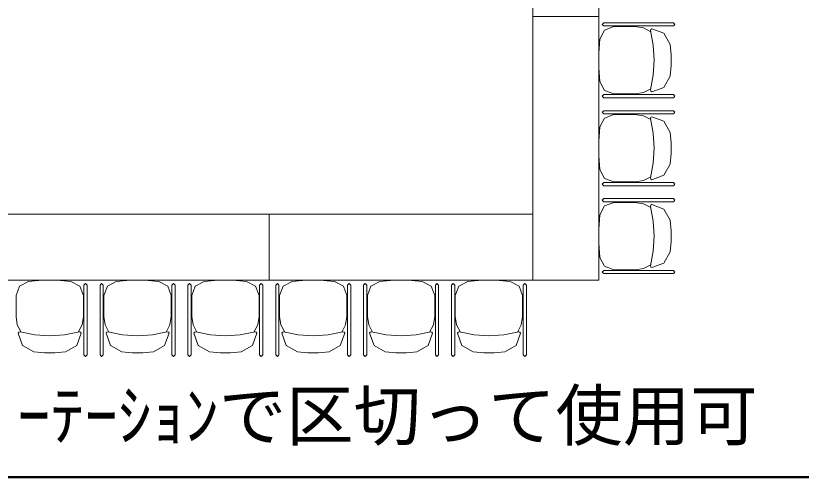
# Model space of a CAD drawing. Units: millimetres at full size, sheet at 1:200; details may follow other scales. Extents: x -55340 to 55340, y -38040 to 38040.
# Drawn here: x -8215 to -2850, y -22228 to -19079 of the extents above; entities that cross this region are included whole.
import ezdxf
from ezdxf.enums import TextEntityAlignment as Align

# ---------------------------------------------------------------- set-up
doc = ezdxf.new("R2010")
doc.units = ezdxf.units.MM
doc.header["$LTSCALE"] = 200
doc.layers.add('1-1_中心線', color=7, linetype='Continuous', lineweight=18)
doc.styles.add('ＭＳ ゴシック', font='')
doc.styles.get('ＭＳ ゴシック').set_extended_font_data('MS Gothic')

msp = doc.modelspace()

# ---------------------------------------------------------------- linework, layer by layer
at = {"layer": '1-1_中心線'}
for p, q in [((-4683.6, -17283.2), (-4683.6, -19083.2)), ((-4233.6, -19083.2), (-4233.6, -17283.2)), ((-4683.6, -19083.2), (-4233.6, -19083.2)), ((-4683.6, -19083.2), (-4683.6, -20883.2)), ((-4233.6, -19083.2), (-4683.6, -19083.2)), ((-4233.6, -20883.2), (-4233.6, -19083.2)), ((-4210.6, -19137.7), (-4199.6, -19126.7)), ((-4199.6, -19148.7), (-4210.6, -19137.7)), ((-4199.6, -19126.7), (-3723.6, -19126.7)), ((-3723.6, -19148.7), (-4199.6, -19148.7)), ((-4193.6, -19176.7), (-4129.6, -19152.7)), ((-4129.6, -19152.7), (-3984.6, -19152.7)), ((-3984.6, -19152.7), (-3928.6, -19161.7)), ((-3723.6, -19126.7), (-3712.6, -19137.7)), ((-3712.6, -19137.7), (-3723.6, -19148.7)), ((-4225.6, -19237.7), (-4193.6, -19176.7)), ((-3928.6, -19161.7), (-3878.6, -19187.7)), ((-3878.6, -19171.7), (-3880.6, -19180.7)), ((-3880.6, -19179.7), (-3861.6, -19280.7)), ((-3871.6, -19167.7), (-3878.6, -19171.7)), ((-3788.6, -19197.7), (-3871.6, -19167.7)), ((-3745.6, -19274.7), (-3788.6, -19197.7)), ((-4233.6, -19334.7), (-4225.6, -19238.7)), ((-3861.6, -19280.7), (-3854.6, -19382.7)), ((-3738.6, -19346.7), (-3745.6, -19274.7)), ((-4233.6, -19431.7), (-4233.6, -19334.7)), ((-3738.6, -19418.7), (-3738.6, -19346.7)), ((-3854.6, -19382.7), (-3861.6, -19484.7)), ((-3745.6, -19490.7), (-3738.6, -19418.7)), ((-4225.6, -19528.7), (-4233.6, -19431.7)), ((-4193.6, -19588.7), (-4225.6, -19527.7)), ((-3861.6, -19484.7), (-3880.6, -19584.7)), ((-3788.6, -19567.7), (-3745.6, -19490.7)), ((-3878.6, -19577.7), (-3928.6, -19603.7)), ((-3871.6, -19597.7), (-3788.6, -19567.7)), ((-4210.6, -19627.7), (-4199.6, -19616.7)), ((-4199.6, -19638.7), (-4210.6, -19627.7)), ((-4199.6, -19616.7), (-3723.6, -19616.7)), ((-4129.6, -19612.7), (-4193.6, -19588.7)), ((-3984.6, -19612.7), (-4129.6, -19612.7)), ((-3928.6, -19603.7), (-3984.6, -19612.7)), ((-3880.6, -19584.7), (-3878.6, -19593.7)), ((-3878.6, -19593.7), (-3871.6, -19597.7)), ((-3723.6, -19616.7), (-3712.6, -19627.7)), ((-3712.6, -19627.7), (-3723.6, -19638.7)), ((-3723.6, -19638.7), (-4199.6, -19638.7)), ((-4210.6, -19737.7), (-4199.6, -19726.7)), ((-4199.6, -19748.7), (-4210.6, -19737.7)), ((-4199.6, -19726.7), (-3723.6, -19726.7)), ((-3723.6, -19726.7), (-3712.6, -19737.7)), ((-3712.6, -19737.7), (-3723.6, -19748.7)), ((-4225.6, -19837.7), (-4193.6, -19776.7)), ((-3723.6, -19748.7), (-4199.6, -19748.7)), ((-4193.6, -19776.7), (-4129.6, -19752.7)), ((-4129.6, -19752.7), (-3984.6, -19752.7)), ((-3984.6, -19752.7), (-3928.6, -19761.7)), ((-3928.6, -19761.7), (-3878.6, -19787.7)), ((-3878.6, -19771.7), (-3880.6, -19780.7)), ((-3880.6, -19779.7), (-3861.6, -19880.7)), ((-3871.6, -19767.7), (-3878.6, -19771.7)), ((-3788.6, -19797.7), (-3871.6, -19767.7)), ((-4233.6, -19934.7), (-4225.6, -19838.7)), ((-3745.6, -19874.7), (-3788.6, -19797.7)), ((-3861.6, -19880.7), (-3854.6, -19982.7)), ((-3738.6, -19946.7), (-3745.6, -19874.7)), ((-4233.6, -20031.7), (-4233.6, -19934.7)), ((-3738.6, -20018.7), (-3738.6, -19946.7)), ((-3854.6, -19982.7), (-3861.6, -20084.7)), ((-4225.6, -20128.7), (-4233.6, -20031.7)), ((-3745.6, -20090.7), (-3738.6, -20018.7)), ((-3861.6, -20084.7), (-3880.6, -20184.7)), ((-3788.6, -20167.7), (-3745.6, -20090.7)), ((-4193.6, -20188.7), (-4225.6, -20127.7)), ((-3871.6, -20197.7), (-3788.6, -20167.7)), ((-4210.6, -20227.7), (-4199.6, -20216.7)), ((-4199.6, -20216.7), (-3723.6, -20216.7)), ((-4129.6, -20212.7), (-4193.6, -20188.7)), ((-3984.6, -20212.7), (-4129.6, -20212.7)), ((-3928.6, -20203.7), (-3984.6, -20212.7)), ((-3878.6, -20177.7), (-3928.6, -20203.7)), ((-3880.6, -20184.7), (-3878.6, -20193.7)), ((-3878.6, -20193.7), (-3871.6, -20197.7)), ((-3723.6, -20216.7), (-3712.6, -20227.7)), ((-4199.6, -20238.7), (-4210.6, -20227.7)), ((-3723.6, -20238.7), (-4199.6, -20238.7)), ((-3712.6, -20227.7), (-3723.6, -20238.7)), ((-4210.6, -20337.7), (-4199.6, -20326.7)), ((-4199.6, -20326.7), (-3723.6, -20326.7)), ((-3723.6, -20326.7), (-3712.6, -20337.7)), ((-4225.6, -20437.7), (-4193.6, -20376.7)), ((-4199.6, -20348.7), (-4210.6, -20337.7)), ((-3723.6, -20348.7), (-4199.6, -20348.7)), ((-4193.6, -20376.7), (-4129.6, -20352.7)), ((-4129.6, -20352.7), (-3984.6, -20352.7)), ((-3984.6, -20352.7), (-3928.6, -20361.7)), ((-3928.6, -20361.7), (-3878.6, -20387.7)), ((-3878.6, -20371.7), (-3880.6, -20380.7)), ((-3880.6, -20379.7), (-3861.6, -20480.7)), ((-3871.6, -20367.7), (-3878.6, -20371.7)), ((-3788.6, -20397.7), (-3871.6, -20367.7)), ((-3712.6, -20337.7), (-3723.6, -20348.7)), ((-6483.6, -20433.2), (-8283.6, -20433.2)), ((-6483.6, -20433.2), (-6483.6, -20883.2)), ((-4683.6, -20433.2), (-6483.6, -20433.2)), ((-6483.6, -20883.2), (-6483.6, -20433.2)), ((-4683.6, -20883.2), (-4683.6, -20433.2)), ((-4233.6, -20534.7), (-4225.6, -20438.7)), ((-3745.6, -20474.7), (-3788.6, -20397.7)), ((-3861.6, -20480.7), (-3854.6, -20582.7)), ((-3738.6, -20546.7), (-3745.6, -20474.7)), ((-4233.6, -20631.7), (-4233.6, -20534.7)), ((-3738.6, -20618.7), (-3738.6, -20546.7)), ((-3854.6, -20582.7), (-3861.6, -20684.7)), ((-4225.6, -20728.7), (-4233.6, -20631.7)), ((-3745.6, -20690.7), (-3738.6, -20618.7)), ((-3861.6, -20684.7), (-3880.6, -20784.7)), ((-3788.6, -20767.7), (-3745.6, -20690.7)), ((-4193.6, -20788.7), (-4225.6, -20727.7)), ((-4199.6, -20816.7), (-4210.6, -20827.7)), ((-3723.6, -20816.7), (-4199.6, -20816.7)), ((-4129.6, -20812.7), (-4193.6, -20788.7)), ((-3984.6, -20812.7), (-4129.6, -20812.7)), ((-3928.6, -20803.7), (-3984.6, -20812.7)), ((-3878.6, -20777.7), (-3928.6, -20803.7)), ((-3880.6, -20784.7), (-3878.6, -20793.7)), ((-3878.6, -20793.7), (-3871.6, -20797.7)), ((-3871.6, -20797.7), (-3788.6, -20767.7)), ((-3712.6, -20827.7), (-3723.6, -20816.7)), ((-4210.6, -20827.7), (-4199.6, -20838.7)), ((-4199.6, -20838.7), (-3723.6, -20838.7)), ((-3723.6, -20838.7), (-3712.6, -20827.7)), ((-8283.6, -20883.2), (-6483.6, -20883.2)), ((-8213.1, -20987.2), (-8189.1, -20923.2)), ((-8189.1, -20923.2), (-8128.1, -20891.2)), ((-8129.1, -20891.2), (-8032.1, -20883.2)), ((-8032.1, -20883.2), (-7935.1, -20883.2)), ((-7935.1, -20883.2), (-7839.1, -20891.2)), ((-7838.1, -20891.2), (-7777.1, -20923.2)), ((-7777.1, -20923.2), (-7753.1, -20987.2)), ((-7749.1, -20917.2), (-7738.1, -20906.2)), ((-7749.1, -21393.2), (-7749.1, -20917.2)), ((-7738.1, -20906.2), (-7727.1, -20917.2)), ((-7727.1, -20917.2), (-7727.1, -21393.2)), ((-7639.1, -20917.2), (-7628.1, -20906.2)), ((-7639.1, -21393.2), (-7639.1, -20917.2)), ((-7628.1, -20906.2), (-7617.1, -20917.2)), ((-7617.1, -20917.2), (-7617.1, -21393.2)), ((-7613.1, -20987.2), (-7589.1, -20923.2)), ((-7589.1, -20923.2), (-7528.1, -20891.2)), ((-7529.1, -20891.2), (-7432.1, -20883.2)), ((-7432.1, -20883.2), (-7335.1, -20883.2)), ((-7335.1, -20883.2), (-7239.1, -20891.2)), ((-7238.1, -20891.2), (-7177.1, -20923.2)), ((-7177.1, -20923.2), (-7153.1, -20987.2)), ((-7149.1, -20917.2), (-7138.1, -20906.2)), ((-7149.1, -21393.2), (-7149.1, -20917.2)), ((-7138.1, -20906.2), (-7127.1, -20917.2)), ((-7127.1, -20917.2), (-7127.1, -21393.2)), ((-7039.1, -20917.2), (-7028.1, -20906.2)), ((-7039.1, -21393.2), (-7039.1, -20917.2)), ((-7028.1, -20906.2), (-7017.1, -20917.2)), ((-7017.1, -20917.2), (-7017.1, -21393.2)), ((-7013.1, -20987.2), (-6989.1, -20923.2)), ((-6989.1, -20923.2), (-6928.1, -20891.2)), ((-6929.1, -20891.2), (-6832.1, -20883.2)), ((-6832.1, -20883.2), (-6735.1, -20883.2)), ((-6735.1, -20883.2), (-6639.1, -20891.2)), ((-6638.1, -20891.2), (-6577.1, -20923.2)), ((-6577.1, -20923.2), (-6553.1, -20987.2)), ((-6549.1, -20917.2), (-6538.1, -20906.2)), ((-6549.1, -21393.2), (-6549.1, -20917.2)), ((-6538.1, -20906.2), (-6527.1, -20917.2)), ((-6527.1, -20917.2), (-6527.1, -21393.2)), ((-6483.6, -20883.2), (-4683.6, -20883.2)), ((-6428.1, -20906.2), (-6439.1, -20917.2)), ((-6439.1, -20917.2), (-6439.1, -21393.2)), ((-6417.1, -20917.2), (-6428.1, -20906.2)), ((-6417.1, -21393.2), (-6417.1, -20917.2)), ((-6413.1, -20987.2), (-6389.1, -20923.2)), ((-6389.1, -20923.2), (-6328.1, -20891.2)), ((-6329.1, -20891.2), (-6232.1, -20883.2)), ((-6232.1, -20883.2), (-6135.1, -20883.2)), ((-6135.1, -20883.2), (-6039.1, -20891.2)), ((-6038.1, -20891.2), (-5977.1, -20923.2)), ((-5977.1, -20923.2), (-5953.1, -20987.2)), ((-5949.1, -20917.2), (-5938.1, -20906.2)), ((-5949.1, -21393.2), (-5949.1, -20917.2)), ((-5938.1, -20906.2), (-5927.1, -20917.2)), ((-5927.1, -20917.2), (-5927.1, -21393.2)), ((-5839.1, -20917.2), (-5828.1, -20906.2)), ((-5839.1, -21393.2), (-5839.1, -20917.2)), ((-5828.1, -20906.2), (-5817.1, -20917.2)), ((-5817.1, -20917.2), (-5817.1, -21393.2)), ((-5813.1, -20987.2), (-5789.1, -20923.2)), ((-5789.1, -20923.2), (-5728.1, -20891.2)), ((-5729.1, -20891.2), (-5632.1, -20883.2)), ((-5632.1, -20883.2), (-5535.1, -20883.2)), ((-5535.1, -20883.2), (-5439.1, -20891.2)), ((-5438.1, -20891.2), (-5377.1, -20923.2)), ((-5377.1, -20923.2), (-5353.1, -20987.2)), ((-5349.1, -20917.2), (-5338.1, -20906.2)), ((-5349.1, -21393.2), (-5349.1, -20917.2)), ((-5338.1, -20906.2), (-5327.1, -20917.2)), ((-5327.1, -20917.2), (-5327.1, -21393.2)), ((-5239.1, -20917.2), (-5228.1, -20906.2)), ((-5239.1, -21393.2), (-5239.1, -20917.2)), ((-5228.1, -20906.2), (-5217.1, -20917.2)), ((-5217.1, -20917.2), (-5217.1, -21393.2)), ((-5213.1, -20987.2), (-5189.1, -20923.2)), ((-5189.1, -20923.2), (-5128.1, -20891.2)), ((-5129.1, -20891.2), (-5032.1, -20883.2)), ((-5032.1, -20883.2), (-4935.1, -20883.2)), ((-4935.1, -20883.2), (-4839.1, -20891.2)), ((-4838.1, -20891.2), (-4777.1, -20923.2)), ((-4777.1, -20923.2), (-4753.1, -20987.2)), ((-4749.1, -20917.2), (-4738.1, -20906.2)), ((-4749.1, -21393.2), (-4749.1, -20917.2)), ((-4738.1, -20906.2), (-4727.1, -20917.2)), ((-4727.1, -20917.2), (-4727.1, -21393.2)), ((-4683.6, -20883.2), (-4233.6, -20883.2)), ((-8213.1, -21132.2), (-8213.1, -20987.2)), ((-7753.1, -20987.2), (-7753.1, -21132.2)), ((-7613.1, -21132.2), (-7613.1, -20987.2)), ((-7153.1, -20987.2), (-7153.1, -21132.2)), ((-7013.1, -21132.2), (-7013.1, -20987.2)), ((-6553.1, -20987.2), (-6553.1, -21132.2)), ((-6413.1, -21132.2), (-6413.1, -20987.2)), ((-5953.1, -20987.2), (-5953.1, -21132.2)), ((-5813.1, -21132.2), (-5813.1, -20987.2)), ((-5353.1, -20987.2), (-5353.1, -21132.2)), ((-5213.1, -21132.2), (-5213.1, -20987.2)), ((-4753.1, -20987.2), (-4753.1, -21132.2)), ((-8204.1, -21188.2), (-8213.1, -21132.2)), ((-7753.1, -21132.2), (-7762.1, -21188.2)), ((-7604.1, -21188.2), (-7613.1, -21132.2)), ((-7153.1, -21132.2), (-7162.1, -21188.2)), ((-7004.1, -21188.2), (-7013.1, -21132.2)), ((-6553.1, -21132.2), (-6562.1, -21188.2)), ((-6404.1, -21188.2), (-6413.1, -21132.2)), ((-5953.1, -21132.2), (-5962.1, -21188.2)), ((-5804.1, -21188.2), (-5813.1, -21132.2)), ((-5353.1, -21132.2), (-5362.1, -21188.2)), ((-5204.1, -21188.2), (-5213.1, -21132.2)), ((-4753.1, -21132.2), (-4762.1, -21188.2)), ((-8178.1, -21238.2), (-8204.1, -21188.2)), ((-7762.1, -21188.2), (-7788.1, -21238.2)), ((-7578.1, -21238.2), (-7604.1, -21188.2)), ((-7162.1, -21188.2), (-7188.1, -21238.2)), ((-6978.1, -21238.2), (-7004.1, -21188.2)), ((-6562.1, -21188.2), (-6588.1, -21238.2)), ((-6378.1, -21238.2), (-6404.1, -21188.2)), ((-5962.1, -21188.2), (-5988.1, -21238.2)), ((-5778.1, -21238.2), (-5804.1, -21188.2)), ((-5362.1, -21188.2), (-5388.1, -21238.2)), ((-5178.1, -21238.2), (-5204.1, -21188.2)), ((-4762.1, -21188.2), (-4788.1, -21238.2)), ((-8194.1, -21238.2), (-8198.1, -21245.2)), ((-8198.1, -21245.2), (-8168.1, -21328.2)), ((-8185.1, -21236.2), (-8194.1, -21238.2)), ((-8085.1, -21255.2), (-8185.1, -21236.2)), ((-7780.1, -21236.2), (-7881.1, -21255.2)), ((-7798.1, -21328.2), (-7768.1, -21245.2)), ((-7772.1, -21238.2), (-7781.1, -21236.2)), ((-7768.1, -21245.2), (-7772.1, -21238.2)), ((-7594.1, -21238.2), (-7598.1, -21245.2)), ((-7598.1, -21245.2), (-7568.1, -21328.2)), ((-7585.1, -21236.2), (-7594.1, -21238.2)), ((-7485.1, -21255.2), (-7585.1, -21236.2)), ((-7180.1, -21236.2), (-7281.1, -21255.2)), ((-7198.1, -21328.2), (-7168.1, -21245.2)), ((-7172.1, -21238.2), (-7181.1, -21236.2)), ((-7168.1, -21245.2), (-7172.1, -21238.2)), ((-6994.1, -21238.2), (-6998.1, -21245.2)), ((-6998.1, -21245.2), (-6968.1, -21328.2)), ((-6985.1, -21236.2), (-6994.1, -21238.2)), ((-6885.1, -21255.2), (-6985.1, -21236.2)), ((-6580.1, -21236.2), (-6681.1, -21255.2)), ((-6598.1, -21328.2), (-6568.1, -21245.2)), ((-6572.1, -21238.2), (-6581.1, -21236.2)), ((-6568.1, -21245.2), (-6572.1, -21238.2)), ((-6394.1, -21238.2), (-6398.1, -21245.2)), ((-6398.1, -21245.2), (-6368.1, -21328.2)), ((-6385.1, -21236.2), (-6394.1, -21238.2)), ((-6285.1, -21255.2), (-6385.1, -21236.2)), ((-5980.1, -21236.2), (-6081.1, -21255.2)), ((-5998.1, -21328.2), (-5968.1, -21245.2)), ((-5972.1, -21238.2), (-5981.1, -21236.2)), ((-5968.1, -21245.2), (-5972.1, -21238.2)), ((-5794.1, -21238.2), (-5798.1, -21245.2)), ((-5798.1, -21245.2), (-5768.1, -21328.2)), ((-5785.1, -21236.2), (-5794.1, -21238.2)), ((-5685.1, -21255.2), (-5785.1, -21236.2)), ((-5380.1, -21236.2), (-5481.1, -21255.2)), ((-5398.1, -21328.2), (-5368.1, -21245.2)), ((-5372.1, -21238.2), (-5381.1, -21236.2)), ((-5368.1, -21245.2), (-5372.1, -21238.2)), ((-5194.1, -21238.2), (-5198.1, -21245.2)), ((-5198.1, -21245.2), (-5168.1, -21328.2)), ((-5185.1, -21236.2), (-5194.1, -21238.2)), ((-5085.1, -21255.2), (-5185.1, -21236.2)), ((-4780.1, -21236.2), (-4881.1, -21255.2)), ((-4798.1, -21328.2), (-4768.1, -21245.2)), ((-4772.1, -21238.2), (-4781.1, -21236.2)), ((-4768.1, -21245.2), (-4772.1, -21238.2)), ((-7983.1, -21262.2), (-8085.1, -21255.2)), ((-7881.1, -21255.2), (-7983.1, -21262.2)), ((-7383.1, -21262.2), (-7485.1, -21255.2)), ((-7281.1, -21255.2), (-7383.1, -21262.2)), ((-6783.1, -21262.2), (-6885.1, -21255.2)), ((-6681.1, -21255.2), (-6783.1, -21262.2)), ((-6183.1, -21262.2), (-6285.1, -21255.2)), ((-6081.1, -21255.2), (-6183.1, -21262.2)), ((-5583.1, -21262.2), (-5685.1, -21255.2)), ((-5481.1, -21255.2), (-5583.1, -21262.2)), ((-4983.1, -21262.2), (-5085.1, -21255.2)), ((-4881.1, -21255.2), (-4983.1, -21262.2)), ((-8168.1, -21328.2), (-8091.1, -21371.2)), ((-7875.1, -21371.2), (-7798.1, -21328.2)), ((-7568.1, -21328.2), (-7491.1, -21371.2)), ((-7275.1, -21371.2), (-7198.1, -21328.2)), ((-6968.1, -21328.2), (-6891.1, -21371.2)), ((-6675.1, -21371.2), (-6598.1, -21328.2)), ((-6368.1, -21328.2), (-6291.1, -21371.2)), ((-6075.1, -21371.2), (-5998.1, -21328.2)), ((-5768.1, -21328.2), (-5691.1, -21371.2)), ((-5475.1, -21371.2), (-5398.1, -21328.2)), ((-5168.1, -21328.2), (-5091.1, -21371.2)), ((-4875.1, -21371.2), (-4798.1, -21328.2)), ((-8091.1, -21371.2), (-8019.1, -21378.2)), ((-8019.1, -21378.2), (-7947.1, -21378.2)), ((-7947.1, -21378.2), (-7875.1, -21371.2)), ((-7738.1, -21404.2), (-7749.1, -21393.2)), ((-7727.1, -21393.2), (-7738.1, -21404.2)), ((-7628.1, -21404.2), (-7639.1, -21393.2)), ((-7617.1, -21393.2), (-7628.1, -21404.2)), ((-7491.1, -21371.2), (-7419.1, -21378.2)), ((-7419.1, -21378.2), (-7347.1, -21378.2)), ((-7347.1, -21378.2), (-7275.1, -21371.2)), ((-7138.1, -21404.2), (-7149.1, -21393.2)), ((-7127.1, -21393.2), (-7138.1, -21404.2)), ((-7028.1, -21404.2), (-7039.1, -21393.2)), ((-7017.1, -21393.2), (-7028.1, -21404.2)), ((-6891.1, -21371.2), (-6819.1, -21378.2)), ((-6819.1, -21378.2), (-6747.1, -21378.2)), ((-6747.1, -21378.2), (-6675.1, -21371.2)), ((-6538.1, -21404.2), (-6549.1, -21393.2)), ((-6527.1, -21393.2), (-6538.1, -21404.2)), ((-6439.1, -21393.2), (-6428.1, -21404.2)), ((-6428.1, -21404.2), (-6417.1, -21393.2)), ((-6291.1, -21371.2), (-6219.1, -21378.2)), ((-6219.1, -21378.2), (-6147.1, -21378.2)), ((-6147.1, -21378.2), (-6075.1, -21371.2)), ((-5938.1, -21404.2), (-5949.1, -21393.2)), ((-5927.1, -21393.2), (-5938.1, -21404.2)), ((-5828.1, -21404.2), (-5839.1, -21393.2)), ((-5817.1, -21393.2), (-5828.1, -21404.2)), ((-5691.1, -21371.2), (-5619.1, -21378.2)), ((-5619.1, -21378.2), (-5547.1, -21378.2)), ((-5547.1, -21378.2), (-5475.1, -21371.2)), ((-5338.1, -21404.2), (-5349.1, -21393.2)), ((-5327.1, -21393.2), (-5338.1, -21404.2)), ((-5228.1, -21404.2), (-5239.1, -21393.2)), ((-5217.1, -21393.2), (-5228.1, -21404.2)), ((-5091.1, -21371.2), (-5019.1, -21378.2)), ((-5019.1, -21378.2), (-4947.1, -21378.2)), ((-4947.1, -21378.2), (-4875.1, -21371.2)), ((-4738.1, -21404.2), (-4749.1, -21393.2)), ((-4727.1, -21393.2), (-4738.1, -21404.2))]:
    msp.add_line(p, q, dxfattribs=at)
at = {"layer": '1-1_中心線', "color": 5, "lineweight": 50}
msp.add_line((9902.7, -22228.1), (-19097.3, -22228.1), dxfattribs=at)

# ---------------------------------------------------------------- texts
at = {"layer": '1-1_中心線', "color": 2, "style": 'ＭＳ ゴシック'}
msp.add_text('※簡易ﾊﾟｰﾃｰｼｮﾝで区切って使用可', height=337.2, dxfattribs=at).set_placement((-10047.3, -22075.9), align=Align.BOTTOM_LEFT)

doc.saveas('drawing.dxf')
